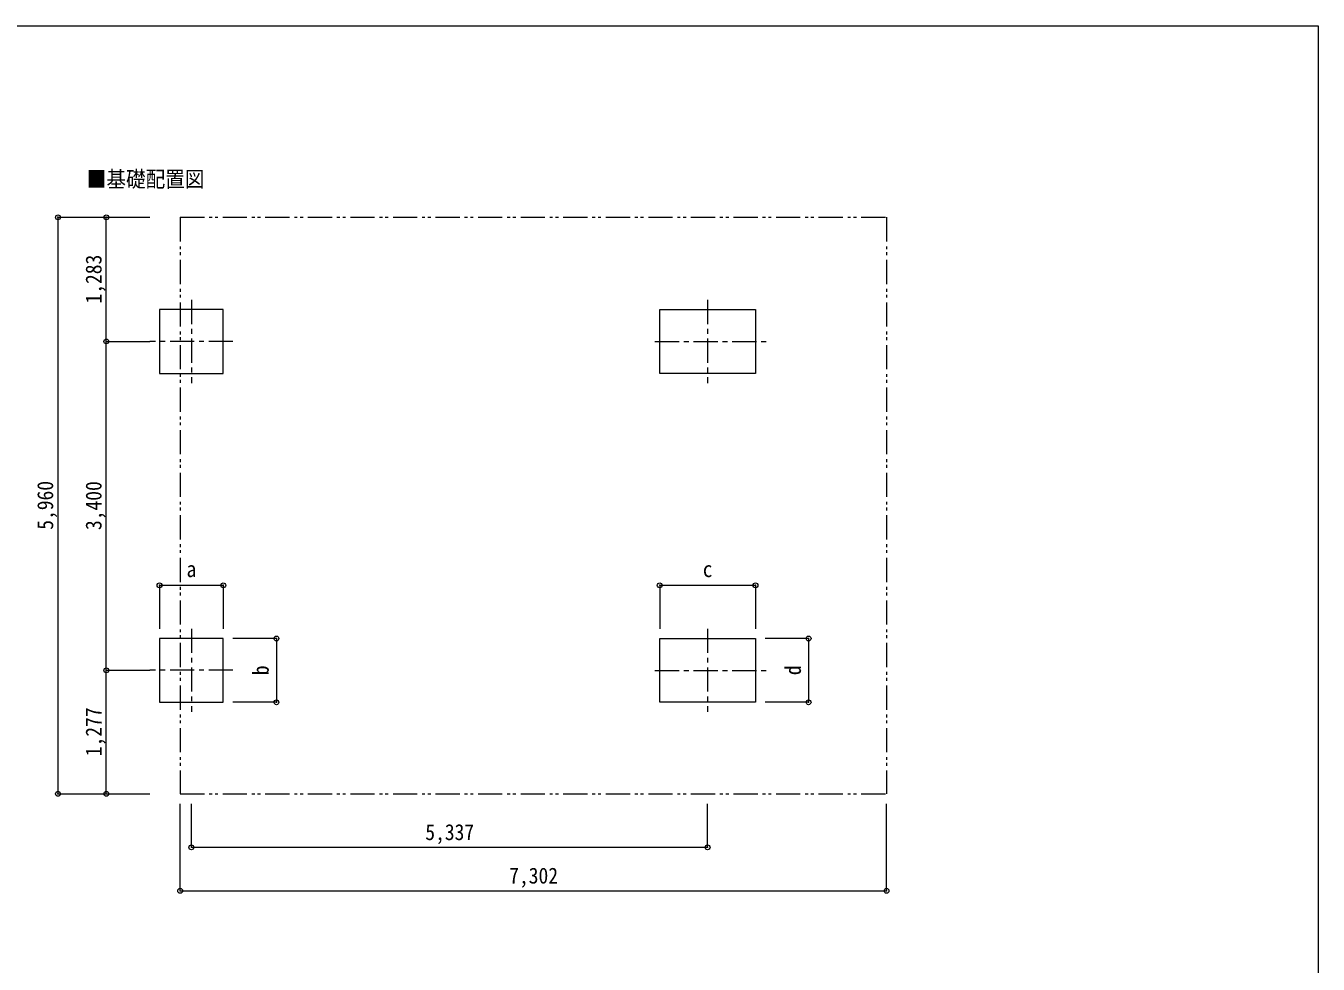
# Model space of a CAD drawing. Units: millimetres at full size, sheet at 1:50. Extents: x -14053 to 14053, y -9700 to 9700.
# Drawn here: x -12 to 13347, y 0 to 9700 of the extents above; entities that cross this region are included whole.
import ezdxf
from ezdxf.enums import TextEntityAlignment as Align

# ---------------------------------------------------------------- set-up
doc = ezdxf.new("R2010")
doc.units = ezdxf.units.MM
doc.header["$LTSCALE"] = 50
doc.header["$PDMODE"] = 32
doc.header["$PDSIZE"] = 50
doc.linetypes.add('CHAIN1', pattern=[8, 5, -1, 1, -1])
doc.linetypes.add('DOUBLE_CHAIN1', pattern=[8.8, 5, -1, 0.6, -0.6, 0.6, -1])
doc.layers.add('1-7', color=7, linetype='Continuous')
for name, color, linetype, lineweight in [('1-8', 6, 'Continuous', 9), ('1-A', 4, 'CHAIN1', 9), ('F-0', 7, 'Continuous', 9)]:
    doc.layers.add(name, color=color, linetype=linetype, lineweight=lineweight)
doc.styles.add('ＭＳ ゴシック', font='')
doc.styles.get('ＭＳ ゴシック').set_extended_font_data('MS Gothic')

msp = doc.modelspace()

# ---------------------------------------------------------------- linework, layer by layer
at = {"layer": '1-8'}
for p, q in [((319.65, 7720.54), (1269.65, 7720.54)), ((319.65, 7720.54), (319.65, 1760.51)), ((819.65, 6437.51), (819.65, 7720.54)), ((819.65, 6437.51), (1269.65, 6437.51)), ((819.65, 3037.51), (819.65, 6437.51)), ((1368.65, 3916.16), (1368.65, 3466.16)), ((1368.65, 3916.16), (2028.65, 3916.16)), ((2028.65, 3916.16), (2028.65, 3466.16)), ((6540.15, 3916.16), (6540.15, 3466.16)), ((6540.15, 3916.16), (7530.15, 3916.16)), ((7530.15, 3916.16), (7530.15, 3466.16)), ((2577.65, 3367.16), (2127.65, 3367.16)), ((2577.65, 3367.16), (2577.65, 2707.11)), ((8079.15, 3367.16), (7629.15, 3367.16)), ((8079.15, 3367.16), (8079.15, 2707.11)), ((819.65, 3037.51), (1269.65, 3037.51)), ((819.65, 1760.51), (819.65, 3037.51)), ((2577.65, 2707.11), (2127.65, 2707.11)), ((8079.15, 2707.11), (7629.15, 2707.11)), ((319.65, 1760.51), (1269.65, 1760.51)), ((1583.15, 758.41), (1583.15, 1658.05)), ((1698.65, 1208.05), (1698.65, 1658.05)), ((7035.15, 1208.05), (7035.15, 1658.05)), ((8885.15, 758.41), (8885.15, 1658.05)), ((1698.65, 1208.05), (7035.15, 1208.05)), ((1583.15, 758.41), (8885.15, 758.41))]:
    msp.add_line(p, q, dxfattribs=at)
for p in [(319.65, 7720.54), (819.65, 7720.54), (819.65, 6437.51), (1368.65, 3916.16), (2028.65, 3916.16), (6540.15, 3916.16), (7530.15, 3916.16), (2577.65, 3367.16), (8079.15, 3367.16), (819.65, 3037.51), (2577.65, 2707.11), (8079.15, 2707.11), (319.65, 1760.51), (819.65, 1760.51), (1698.65, 1208.05), (7035.15, 1208.05), (1583.15, 758.41), (8885.15, 758.41)]:
    msp.add_point(p, dxfattribs=at)
at = {"layer": '1-A', "color": 7, "linetype": 'DOUBLE_CHAIN1'}
for p, q in [((1583.15, 7720.54), (1583.15, 1760.51)), ((1583.15, 1760.51), (8885.15, 1760.51))]:
    msp.add_line(p, q, dxfattribs=at)
at = {"layer": '1-A'}
for p, q in [((1698.65, 6867.56), (1698.65, 6007.51)), ((7035.15, 6867.16), (7035.15, 6007.11)), ((2128.65, 6437.51), (1268.65, 6437.51)), ((6490.15, 6437.11), (7680.15, 6437.11)), ((1698.65, 3467.56), (1698.65, 2607.51)), ((7035.15, 3467.16), (7035.15, 2607.11)), ((2128.65, 3037.51), (1268.65, 3037.51)), ((6490.15, 3037.11), (7680.15, 3037.11))]:
    msp.add_line(p, q, dxfattribs=at)
at = {"layer": '1-A', "linetype": 'Continuous'}
msp.add_line((6540.15, 2707.11), (6540.15, 3367.16), dxfattribs=at)
at = {"layer": '1-A', "color": 7, "linetype": 'DOUBLE_CHAIN1'}
msp.add_lwpolyline([(1583.15, 7720.54), (8885.15, 7720.54), (8885.15, 1760.51)], dxfattribs=at)
at = {"layer": '1-A', "linetype": 'Continuous'}
for points in [[(2028.65, 6107.51), (2028.65, 6767.56), (1368.65, 6767.56), (1368.65, 6107.51)], [(6540.15, 6107.11), (6540.15, 6767.16), (7530.15, 6767.16), (7530.15, 6107.11)], [(2028.65, 2707.51), (2028.65, 3367.56), (1368.65, 3367.56), (1368.65, 2707.51)]]:
    msp.add_lwpolyline(points, close=True, dxfattribs=at)
msp.add_lwpolyline([(6540.15, 3367.16), (7530.15, 3367.16), (7530.15, 2707.11), (6540.15, 2707.11)], dxfattribs=at)
at = {"layer": 'F-0', "color": 5, "lineweight": 5}
for p, q in [((-14053.43, 9700), (13346.57, 9700)), ((13346.57, 9700), (13346.57, -9700))]:
    msp.add_line(p, q, dxfattribs=at)

# ---------------------------------------------------------------- texts
at = {"layer": '1-7', "style": 'ＭＳ ゴシック', "width": 0.9}
msp.add_text('■基礎配置図', height=165, dxfattribs=at).set_placement((618.11, 7983.3), align=Align.BOTTOM_LEFT)
at = {"layer": '1-8', "color": 7, "style": 'ＭＳ ゴシック', "width": 0.9}
for s, p in [('1,283', (819.65, 6829.03)), ('5,960', (319.65, 4490.53)), ('3,400', (819.65, 4487.51)), ('b', (2547.5, 2987.13)), ('d', (8049, 2987.13)), ('1,277', (819.65, 2149.01))]:
    msp.add_text(s, height=165, rotation=90, dxfattribs=at).set_placement(p, align=Align.BOTTOM_LEFT)
for s, p in [('a', (1648.65, 3951.98)), ('c', (6985.15, 3951.98)), ('5,337', (4116.9, 1233.05)), ('7,302', (4984.15, 783.41))]:
    msp.add_text(s, height=165, dxfattribs=at).set_placement(p, align=Align.BOTTOM_LEFT)

doc.saveas('drawing.dxf')
